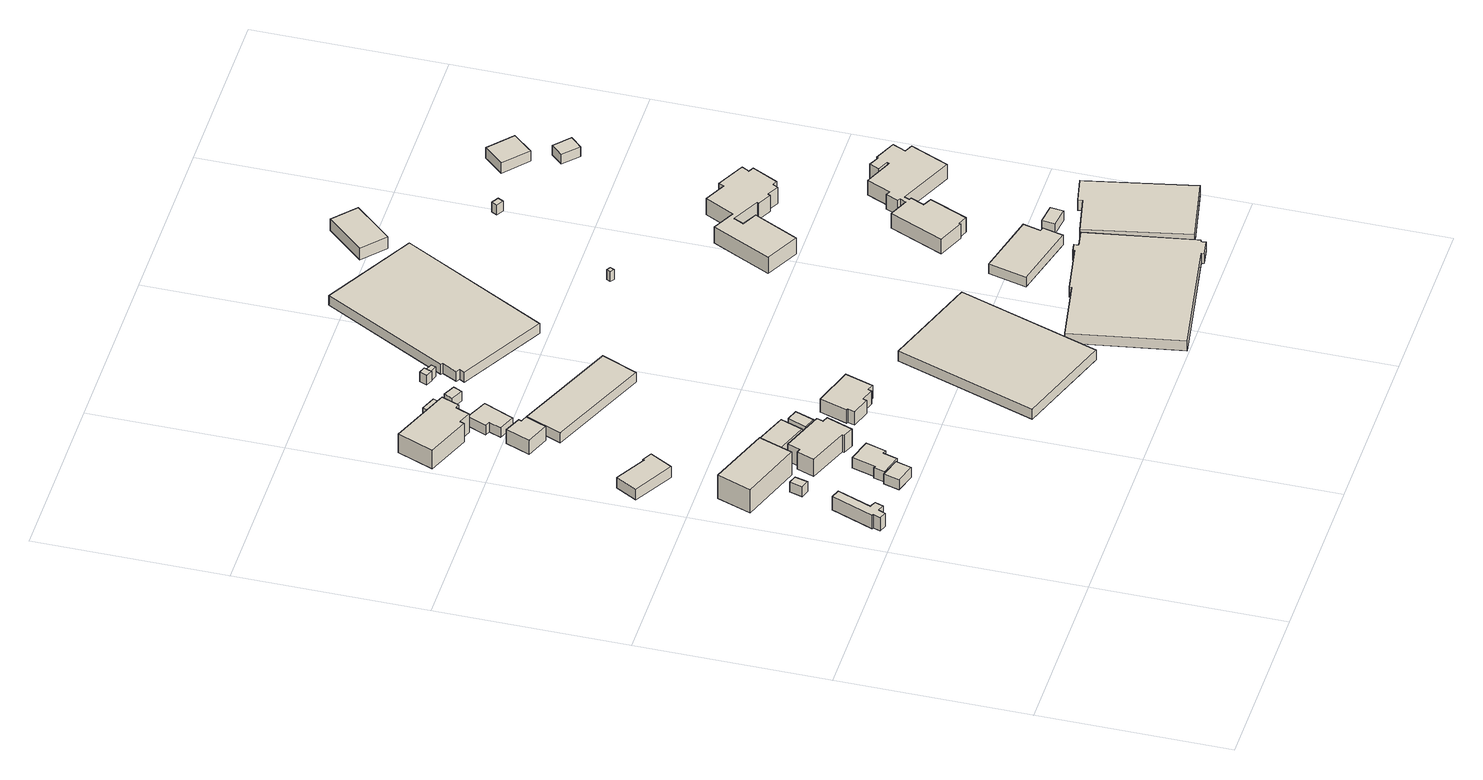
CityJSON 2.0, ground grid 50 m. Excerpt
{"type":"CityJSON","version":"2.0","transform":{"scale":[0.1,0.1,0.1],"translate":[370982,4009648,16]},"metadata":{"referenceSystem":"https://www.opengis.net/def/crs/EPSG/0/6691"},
"CityObjects":{
"building1":{"type":"Building","attributes":{"枝番":1,"利根川水系渡良瀬川洪水浸水想定区域（想定最大規模）.規模":"L2","利根川水系渡良瀬川洪水浸水想定区域（想定最大規模）.浸水ランク":"2","利根川水系渡良瀬川洪水浸水想定区域（想定最大規模）.浸水深":0.57,"利根川水系利根川洪水浸水想定区域（計画規模）.規模":"L1","利根川水系利根川洪水浸水想定区域（計画規模）.浸水ランク":"3","利根川水系利根川洪水浸水想定区域（計画規模）.浸水深":3.37,"利根川水系利根川洪水浸水想定区域（想定最大規模）.規模":"L2","利根川水系利根川洪水浸水想定区域（想定最大規模）.浸水ランク":"3","利根川水系利根川洪水浸水想定区域（想定最大規模）.浸水深":4.3,"利根川水系谷田川洪水浸水想定区域（想定最大規模）.規模":"L2","利根川水系谷田川洪水浸水想定区域（想定最大規模）.浸水ランク":"1","利根川水系谷田川洪水浸水想定区域（想定最大規模）.浸水深":0.435,"measuredHeight":4.4,"BuildingDetails.prefecture":"10","BuildingDetails.city":"10207"},"geometry":[{"type":"Solid","lod":"1","boundaries":[[[[0,1,2,3,4,5,6,7,8,9]],[[8,10,11,9]],[[7,12,10,8]],[[6,13,12,7]],[[5,14,13,6]],[[4,15,14,5]],[[3,16,15,4]],[[2,17,16,3]],[[1,18,17,2]],[[0,19,18,1]],[[9,11,19,0]],[[10,12,13,14,15,16,17,18,19,11]]]]}]},
"building2":{"type":"Building","attributes":{"枝番":1,"利根川水系渡良瀬川洪水浸水想定区域（想定最大規模）.規模":"L2","利根川水系渡良瀬川洪水浸水想定区域（想定最大規模）.浸水ランク":"1","利根川水系渡良瀬川洪水浸水想定区域（想定最大規模）.浸水深":0.08,"利根川水系利根川洪水浸水想定区域（計画規模）.規模":"L1","利根川水系利根川洪水浸水想定区域（計画規模）.浸水ランク":"2","利根川水系利根川洪水浸水想定区域（計画規模）.浸水深":2.88,"利根川水系利根川洪水浸水想定区域（想定最大規模）.規模":"L2","利根川水系利根川洪水浸水想定区域（想定最大規模）.浸水ランク":"3","利根川水系利根川洪水浸水想定区域（想定最大規模）.浸水深":3.81,"利根川水系谷田川洪水浸水想定区域（想定最大規模）.規模":"L2","BuildingDetails.prefecture":"10","BuildingDetails.city":"10207"},"geometry":[{"type":"Solid","lod":"1","boundaries":[[[[20,21,22,23]],[[22,24,25,23]],[[21,26,24,22]],[[20,27,26,21]],[[23,25,27,20]],[[24,26,27,25]]]]}]},
"building3":{"type":"Building","attributes":{"枝番":1,"利根川水系渡良瀬川洪水浸水想定区域（想定最大規模）.規模":"L2","利根川水系渡良瀬川洪水浸水想定区域（想定最大規模）.浸水ランク":"2","利根川水系渡良瀬川洪水浸水想定区域（想定最大規模）.浸水深":0.57,"利根川水系利根川洪水浸水想定区域（計画規模）.規模":"L1","利根川水系利根川洪水浸水想定区域（計画規模）.浸水ランク":"2","利根川水系利根川洪水浸水想定区域（計画規模）.浸水深":2.78,"利根川水系利根川洪水浸水想定区域（想定最大規模）.規模":"L2","利根川水系利根川洪水浸水想定区域（想定最大規模）.浸水ランク":"3","利根川水系利根川洪水浸水想定区域（想定最大規模）.浸水深":3.71,"利根川水系谷田川洪水浸水想定区域（想定最大規模）.規模":"L2","利根川水系谷田川洪水浸水想定区域（想定最大規模）.浸水ランク":"1","利根川水系谷田川洪水浸水想定区域（想定最大規模）.浸水深":0.435,"usage":"412","measuredHeight":7.8,"BuildingDetails.prefecture":"10","BuildingDetails.city":"10207","BuildingDetails.surveyYear":2016},"geometry":[{"type":"Solid","lod":"1","boundaries":[[[[28,29,30,31]],[[30,32,33,31]],[[29,34,32,30]],[[28,35,34,29]],[[31,33,35,28]],[[32,34,35,33]]]]}]},
"building4":{"type":"Building","attributes":{"枝番":1,"利根川水系渡良瀬川洪水浸水想定区域（想定最大規模）.規模":"L2","利根川水系渡良瀬川洪水浸水想定区域（想定最大規模）.浸水ランク":"1","利根川水系渡良瀬川洪水浸水想定区域（想定最大規模）.浸水深":0.38,"利根川水系利根川洪水浸水想定区域（計画規模）.規模":"L1","利根川水系利根川洪水浸水想定区域（計画規模）.浸水ランク":"3","利根川水系利根川洪水浸水想定区域（計画規模）.浸水深":3.18,"利根川水系利根川洪水浸水想定区域（想定最大規模）.規模":"L2","利根川水系利根川洪水浸水想定区域（想定最大規模）.浸水ランク":"3","利根川水系利根川洪水浸水想定区域（想定最大規模）.浸水深":4.1,"利根川水系谷田川洪水浸水想定区域（想定最大規模）.規模":"L2","利根川水系谷田川洪水浸水想定区域（想定最大規模）.浸水ランク":"1","利根川水系谷田川洪水浸水想定区域（想定最大規模）.浸水深":0.235,"measuredHeight":3.2,"BuildingDetails.prefecture":"10","BuildingDetails.city":"10207"},"geometry":[{"type":"Solid","lod":"1","boundaries":[[[[36,37,38,39]],[[38,40,41,39]],[[37,42,40,38]],[[36,43,42,37]],[[39,41,43,36]],[[40,42,43,41]]]]}]},
"building5":{"type":"Building","attributes":{"枝番":1,"利根川水系渡良瀬川洪水浸水想定区域（想定最大規模）.規模":"L2","利根川水系渡良瀬川洪水浸水想定区域（想定最大規模）.浸水ランク":"2","利根川水系渡良瀬川洪水浸水想定区域（想定最大規模）.浸水深":0.57,"利根川水系渡良瀬川洪水浸水想定区域（想定最大規模）.継続時間":0.4,"利根川水系利根川洪水浸水想定区域（計画規模）.規模":"L1","利根川水系利根川洪水浸水想定区域（計画規模）.浸水ランク":"3","利根川水系利根川洪水浸水想定区域（計画規模）.浸水深":3.38,"利根川水系利根川洪水浸水想定区域（想定最大規模）.規模":"L2","利根川水系利根川洪水浸水想定区域（想定最大規模）.浸水ランク":"3","利根川水系利根川洪水浸水想定区域（想定最大規模）.浸水深":4.31,"利根川水系谷田川洪水浸水想定区域（想定最大規模）.規模":"L2","利根川水系谷田川洪水浸水想定区域（想定最大規模）.浸水ランク":"1","利根川水系谷田川洪水浸水想定区域（想定最大規模）.浸水深":0.435,"usage":"411","measuredHeight":4.1,"BuildingDetails.prefecture":"10","BuildingDetails.city":"10207","BuildingDetails.surveyYear":2016},"geometry":[{"type":"Solid","lod":"1","boundaries":[[[[44,45,46,47,48,49]],[[48,50,51,49]],[[47,52,50,48]],[[46,53,52,47]],[[45,54,53,46]],[[44,55,54,45]],[[49,51,55,44]],[[50,52,53,54,55,51]]]]}]},
"building6":{"type":"Building","attributes":{"枝番":1,"利根川水系渡良瀬川洪水浸水想定区域（想定最大規模）.規模":"L2","利根川水系渡良瀬川洪水浸水想定区域（想定最大規模）.浸水ランク":"1","利根川水系渡良瀬川洪水浸水想定区域（想定最大規模）.浸水深":0.48,"利根川水系利根川洪水浸水想定区域（計画規模）.規模":"L1","利根川水系利根川洪水浸水想定区域（計画規模）.浸水ランク":"3","利根川水系利根川洪水浸水想定区域（計画規模）.浸水深":3.27,"利根川水系利根川洪水浸水想定区域（想定最大規模）.規模":"L2","利根川水系利根川洪水浸水想定区域（想定最大規模）.浸水ランク":"3","利根川水系利根川洪水浸水想定区域（想定最大規模）.浸水深":4.2,"利根川水系谷田川洪水浸水想定区域（想定最大規模）.規模":"L2","利根川水系谷田川洪水浸水想定区域（想定最大規模）.浸水ランク":"1","利根川水系谷田川洪水浸水想定区域（想定最大規模）.浸水深":0.335,"usage":"411","measuredHeight":4.1,"BuildingDetails.prefecture":"10","BuildingDetails.city":"10207","BuildingDetails.surveyYear":2016},"geometry":[{"type":"Solid","lod":"1","boundaries":[[[[56,57,58,59,60,61,62,63]],[[62,64,65,63]],[[61,66,64,62]],[[60,67,66,61]],[[59,68,67,60]],[[58,69,68,59]],[[57,70,69,58]],[[56,71,70,57]],[[63,65,71,56]],[[64,66,67,68,69,70,71,65]]]]}]},
"building7":{"type":"Building","attributes":{"枝番":1,"利根川水系渡良瀬川洪水浸水想定区域（想定最大規模）.規模":"L2","利根川水系渡良瀬川洪水浸水想定区域（想定最大規模）.浸水ランク":"1","利根川水系渡良瀬川洪水浸水想定区域（想定最大規模）.浸水深":0.08,"利根川水系利根川洪水浸水想定区域（計画規模）.規模":"L1","利根川水系利根川洪水浸水想定区域（計画規模）.浸水ランク":"2","利根川水系利根川洪水浸水想定区域（計画規模）.浸水深":2.68,"利根川水系利根川洪水浸水想定区域（想定最大規模）.規模":"L2","利根川水系利根川洪水浸水想定区域（想定最大規模）.浸水ランク":"3","利根川水系利根川洪水浸水想定区域（想定最大規模）.浸水深":3.6,"利根川水系谷田川洪水浸水想定区域（想定最大規模）.規模":"L2","利根川水系谷田川洪水浸水想定区域（想定最大規模）.浸水ランク":"1","利根川水系谷田川洪水浸水想定区域（想定最大規模）.浸水深":0.435,"usage":"411","measuredHeight":7.4,"BuildingDetails.prefecture":"10","BuildingDetails.city":"10207","BuildingDetails.surveyYear":2016},"geometry":[{"type":"Solid","lod":"1","boundaries":[[[[72,73,74,75,76,77,78,79,80,81]],[[80,82,83,81]],[[79,84,82,80]],[[78,85,84,79]],[[77,86,85,78]],[[76,87,86,77]],[[75,88,87,76]],[[74,89,88,75]],[[73,90,89,74]],[[72,91,90,73]],[[81,83,91,72]],[[82,84,85,86,87,88,89,90,91,83]]]]}]},
"building8":{"type":"Building","attributes":{"枝番":1,"利根川水系渡良瀬川洪水浸水想定区域（想定最大規模）.規模":"L2","利根川水系渡良瀬川洪水浸水想定区域（想定最大規模）.浸水ランク":"1","利根川水系渡良瀬川洪水浸水想定区域（想定最大規模）.浸水深":0.28,"利根川水系利根川洪水浸水想定区域（計画規模）.規模":"L1","利根川水系利根川洪水浸水想定区域（計画規模）.浸水ランク":"3","利根川水系利根川洪水浸水想定区域（計画規模）.浸水深":3.08,"利根川水系利根川洪水浸水想定区域（想定最大規模）.規模":"L2","利根川水系利根川洪水浸水想定区域（想定最大規模）.浸水ランク":"3","利根川水系利根川洪水浸水想定区域（想定最大規模）.浸水深":4,"利根川水系谷田川洪水浸水想定区域（想定最大規模）.規模":"L2","利根川水系谷田川洪水浸水想定区域（想定最大規模）.浸水ランク":"1","利根川水系谷田川洪水浸水想定区域（想定最大規模）.浸水深":0.135,"usage":"401","BuildingDetails.prefecture":"10","BuildingDetails.city":"10207","BuildingDetails.surveyYear":2016},"geometry":[{"type":"Solid","lod":"1","boundaries":[[[[92,93,94,95]],[[94,96,97,95]],[[93,98,96,94]],[[92,99,98,93]],[[95,97,99,92]],[[96,98,99,97]]]]}]},
"building9":{"type":"Building","attributes":{"枝番":1,"利根川水系渡良瀬川洪水浸水想定区域（想定最大規模）.規模":"L2","利根川水系渡良瀬川洪水浸水想定区域（想定最大規模）.浸水ランク":"1","利根川水系渡良瀬川洪水浸水想定区域（想定最大規模）.浸水深":0.38,"利根川水系利根川洪水浸水想定区域（計画規模）.規模":"L1","利根川水系利根川洪水浸水想定区域（計画規模）.浸水ランク":"3","利根川水系利根川洪水浸水想定区域（計画規模）.浸水深":3.19,"利根川水系利根川洪水浸水想定区域（想定最大規模）.規模":"L2","利根川水系利根川洪水浸水想定区域（想定最大規模）.浸水ランク":"3","利根川水系利根川洪水浸水想定区域（想定最大規模）.浸水深":4.12,"利根川水系谷田川洪水浸水想定区域（想定最大規模）.規模":"L2","利根川水系谷田川洪水浸水想定区域（想定最大規模）.浸水ランク":"1","利根川水系谷田川洪水浸水想定区域（想定最大規模）.浸水深":0.235,"usage":"411","measuredHeight":5.1,"BuildingDetails.prefecture":"10","BuildingDetails.city":"10207","BuildingDetails.surveyYear":2016},"geometry":[{"type":"Solid","lod":"1","boundaries":[[[[100,101,102,103,104,105]],[[104,106,107,105]],[[103,108,106,104]],[[102,109,108,103]],[[101,110,109,102]],[[100,111,110,101]],[[105,107,111,100]],[[106,108,109,110,111,107]]]]}]},
"building10":{"type":"Building","attributes":{"枝番":1,"利根川水系渡良瀬川洪水浸水想定区域（想定最大規模）.規模":"L2","利根川水系渡良瀬川洪水浸水想定区域（想定最大規模）.浸水ランク":"1","利根川水系渡良瀬川洪水浸水想定区域（想定最大規模）.浸水深":0.38,"利根川水系利根川洪水浸水想定区域（計画規模）.規模":"L1","利根川水系利根川洪水浸水想定区域（計画規模）.浸水ランク":"2","利根川水系利根川洪水浸水想定区域（計画規模）.浸水深":2.7,"利根川水系利根川洪水浸水想定区域（想定最大規模）.規模":"L2","利根川水系利根川洪水浸水想定区域（想定最大規模）.浸水ランク":"3","利根川水系利根川洪水浸水想定区域（想定最大規模）.浸水深":3.63,"利根川水系谷田川洪水浸水想定区域（想定最大規模）.規模":"L2","利根川水系谷田川洪水浸水想定区域（想定最大規模）.浸水ランク":"1","利根川水系谷田川洪水浸水想定区域（想定最大規模）.浸水深":0.235,"usage":"411","measuredHeight":7.9,"BuildingDetails.prefecture":"10","BuildingDetails.city":"10207","BuildingDetails.surveyYear":2016},"geometry":[{"type":"Solid","lod":"1","boundaries":[[[[112,113,114,115,116,117,118,119]],[[118,120,121,119]],[[117,122,120,118]],[[116,123,122,117]],[[115,124,123,116]],[[114,125,124,115]],[[113,126,125,114]],[[112,127,126,113]],[[119,121,127,112]],[[120,122,123,124,125,126,127,121]]]]}]},
"building11":{"type":"Building","attributes":{"枝番":1,"利根川水系渡良瀬川洪水浸水想定区域（想定最大規模）.規模":"L2","利根川水系渡良瀬川洪水浸水想定区域（想定最大規模）.浸水ランク":"1","利根川水系渡良瀬川洪水浸水想定区域（想定最大規模）.浸水深":0.38,"利根川水系利根川洪水浸水想定区域（計画規模）.規模":"L1","利根川水系利根川洪水浸水想定区域（計画規模）.浸水ランク":"3","利根川水系利根川洪水浸水想定区域（計画規模）.浸水深":3.18,"利根川水系利根川洪水浸水想定区域（想定最大規模）.規模":"L2","利根川水系利根川洪水浸水想定区域（想定最大規模）.浸水ランク":"3","利根川水系利根川洪水浸水想定区域（想定最大規模）.浸水深":4.1,"利根川水系谷田川洪水浸水想定区域（想定最大規模）.規模":"L2","利根川水系谷田川洪水浸水想定区域（想定最大規模）.浸水ランク":"1","利根川水系谷田川洪水浸水想定区域（想定最大規模）.浸水深":0.235,"BuildingDetails.prefecture":"10","BuildingDetails.city":"10207"},"geometry":[{"type":"Solid","lod":"1","boundaries":[[[[128,129,130,131]],[[130,132,133,131]],[[129,134,132,130]],[[128,135,134,129]],[[131,133,135,128]],[[132,134,135,133]]]]}]},
"building12":{"type":"Building","attributes":{"枝番":1,"利根川水系渡良瀬川洪水浸水想定区域（想定最大規模）.規模":"L2","利根川水系渡良瀬川洪水浸水想定区域（想定最大規模）.浸水ランク":"1","利根川水系渡良瀬川洪水浸水想定区域（想定最大規模）.浸水深":0.38,"利根川水系利根川洪水浸水想定区域（計画規模）.規模":"L1","利根川水系利根川洪水浸水想定区域（計画規模）.浸水ランク":"3","利根川水系利根川洪水浸水想定区域（計画規模）.浸水深":3.19,"利根川水系利根川洪水浸水想定区域（想定最大規模）.規模":"L2","利根川水系利根川洪水浸水想定区域（想定最大規模）.浸水ランク":"3","利根川水系利根川洪水浸水想定区域（想定最大規模）.浸水深":4.12,"利根川水系谷田川洪水浸水想定区域（想定最大規模）.規模":"L2","利根川水系谷田川洪水浸水想定区域（想定最大規模）.浸水ランク":"1","利根川水系谷田川洪水浸水想定区域（想定最大規模）.浸水深":0.235,"usage":"411","BuildingDetails.prefecture":"10","BuildingDetails.city":"10207","BuildingDetails.surveyYear":2016},"geometry":[{"type":"Solid","lod":"1","boundaries":[[[[136,137,138,139,140,141]],[[140,142,143,141]],[[139,144,142,140]],[[138,145,144,139]],[[137,146,145,138]],[[136,147,146,137]],[[141,143,147,136]],[[142,144,145,146,147,143]]]]}]},
"building13":{"type":"Building","attributes":{"枝番":1,"利根川水系渡良瀬川洪水浸水想定区域（想定最大規模）.規模":"L2","利根川水系渡良瀬川洪水浸水想定区域（想定最大規模）.浸水ランク":"1","利根川水系渡良瀬川洪水浸水想定区域（想定最大規模）.浸水深":0.08,"利根川水系利根川洪水浸水想定区域（計画規模）.規模":"L1","利根川水系利根川洪水浸水想定区域（計画規模）.浸水ランク":"2","利根川水系利根川洪水浸水想定区域（計画規模）.浸水深":2.9,"利根川水系利根川洪水浸水想定区域（想定最大規模）.規模":"L2","利根川水系利根川洪水浸水想定区域（想定最大規模）.浸水ランク":"3","利根川水系利根川洪水浸水想定区域（想定最大規模）.浸水深":3.83,"利根川水系谷田川洪水浸水想定区域（想定最大規模）.規模":"L2","利根川水系谷田川洪水浸水想定区域（想定最大規模）.浸水ランク":"1","利根川水系谷田川洪水浸水想定区域（想定最大規模）.浸水深":0.335,"BuildingDetails.prefecture":"10","BuildingDetails.city":"10207"},"geometry":[{"type":"Solid","lod":"1","boundaries":[[[[148,149,150,151]],[[150,152,153,151]],[[149,154,152,150]],[[148,155,154,149]],[[151,153,155,148]],[[152,154,155,153]]]]}]},
"building14":{"type":"Building","attributes":{"枝番":1,"利根川水系渡良瀬川洪水浸水想定区域（想定最大規模）.規模":"L2","利根川水系渡良瀬川洪水浸水想定区域（想定最大規模）.浸水ランク":"1","利根川水系渡良瀬川洪水浸水想定区域（想定最大規模）.浸水深":0.18,"利根川水系渡良瀬川洪水浸水想定区域（想定最大規模）.継続時間":4.9,"利根川水系利根川洪水浸水想定区域（計画規模）.規模":"L1","利根川水系利根川洪水浸水想定区域（計画規模）.浸水ランク":"2","利根川水系利根川洪水浸水想定区域（計画規模）.浸水深":2.98,"利根川水系利根川洪水浸水想定区域（想定最大規模）.規模":"L2","利根川水系利根川洪水浸水想定区域（想定最大規模）.浸水ランク":"3","利根川水系利根川洪水浸水想定区域（想定最大規模）.浸水深":3.9,"利根川水系谷田川洪水浸水想定区域（想定最大規模）.規模":"L2","利根川水系谷田川洪水浸水想定区域（想定最大規模）.浸水ランク":"1","利根川水系谷田川洪水浸水想定区域（想定最大規模）.浸水深":0.035,"usage":"411","measuredHeight":4.9,"BuildingDetails.prefecture":"10","BuildingDetails.city":"10207","BuildingDetails.surveyYear":2016},"geometry":[{"type":"Solid","lod":"1","boundaries":[[[[156,157,158,159,160,161,162,163,164,165]],[[164,166,167,165]],[[163,168,166,164]],[[162,169,168,163]],[[161,170,169,162]],[[160,171,170,161]],[[159,172,171,160]],[[158,173,172,159]],[[157,174,173,158]],[[156,175,174,157]],[[165,167,175,156]],[[166,168,169,170,171,172,173,174,175,167]]]]}]},
"building15":{"type":"Building","attributes":{"枝番":1,"利根川水系渡良瀬川洪水浸水想定区域（想定最大規模）.規模":"L2","利根川水系渡良瀬川洪水浸水想定区域（想定最大規模）.浸水ランク":"2","利根川水系渡良瀬川洪水浸水想定区域（想定最大規模）.浸水深":0.57,"利根川水系渡良瀬川洪水浸水想定区域（想定最大規模）.継続時間":6.4,"利根川水系利根川洪水浸水想定区域（計画規模）.規模":"L1","利根川水系利根川洪水浸水想定区域（計画規模）.浸水ランク":"3","利根川水系利根川洪水浸水想定区域（計画規模）.浸水深":3.38,"利根川水系利根川洪水浸水想定区域（想定最大規模）.規模":"L2","利根川水系利根川洪水浸水想定区域（想定最大規模）.浸水ランク":"3","利根川水系利根川洪水浸水想定区域（想定最大規模）.浸水深":4.31,"利根川水系谷田川洪水浸水想定区域（想定最大規模）.規模":"L2","利根川水系谷田川洪水浸水想定区域（想定最大規模）.浸水ランク":"1","利根川水系谷田川洪水浸水想定区域（想定最大規模）.浸水深":0.435,"BuildingDetails.prefecture":"10","BuildingDetails.city":"10207"},"geometry":[{"type":"Solid","lod":"1","boundaries":[[[[176,177,178,179]],[[178,180,181,179]],[[177,182,180,178]],[[176,183,182,177]],[[179,181,183,176]],[[180,182,183,181]]]]}]},
"building16":{"type":"Building","attributes":{"枝番":1,"利根川水系渡良瀬川洪水浸水想定区域（想定最大規模）.規模":"L2","利根川水系渡良瀬川洪水浸水想定区域（想定最大規模）.浸水ランク":"2","利根川水系渡良瀬川洪水浸水想定区域（想定最大規模）.浸水深":0.68,"利根川水系渡良瀬川洪水浸水想定区域（想定最大規模）.継続時間":7.6,"利根川水系利根川洪水浸水想定区域（計画規模）.規模":"L1","利根川水系利根川洪水浸水想定区域（計画規模）.浸水ランク":"3","利根川水系利根川洪水浸水想定区域（計画規模）.浸水深":3.49,"利根川水系利根川洪水浸水想定区域（想定最大規模）.規模":"L2","利根川水系利根川洪水浸水想定区域（想定最大規模）.浸水ランク":"3","利根川水系利根川洪水浸水想定区域（想定最大規模）.浸水深":4.42,"利根川水系谷田川洪水浸水想定区域（想定最大規模）.規模":"L2","利根川水系谷田川洪水浸水想定区域（想定最大規模）.浸水ランク":"2","利根川水系谷田川洪水浸水想定区域（想定最大規模）.浸水深":0.535,"利根川水系谷田川洪水浸水想定区域（想定最大規模）.継続時間":2,"BuildingDetails.prefecture":"10","BuildingDetails.city":"10207"},"geometry":[{"type":"Solid","lod":"1","boundaries":[[[[184,185,186,187]],[[186,188,189,187]],[[185,190,188,186]],[[184,191,190,185]],[[187,189,191,184]],[[188,190,191,189]]]]}]},
"building17":{"type":"Building","attributes":{"枝番":1,"利根川水系渡良瀬川洪水浸水想定区域（想定最大規模）.規模":"L2","利根川水系渡良瀬川洪水浸水想定区域（想定最大規模）.浸水ランク":"2","利根川水系渡良瀬川洪水浸水想定区域（想定最大規模）.浸水深":0.98,"利根川水系渡良瀬川洪水浸水想定区域（想定最大規模）.継続時間":9.7,"利根川水系利根川洪水浸水想定区域（計画規模）.規模":"L1","利根川水系利根川洪水浸水想定区域（計画規模）.浸水ランク":"3","利根川水系利根川洪水浸水想定区域（計画規模）.浸水深":3.79,"利根川水系利根川洪水浸水想定区域（想定最大規模）.規模":"L2","利根川水系利根川洪水浸水想定区域（想定最大規模）.浸水ランク":"3","利根川水系利根川洪水浸水想定区域（想定最大規模）.浸水深":4.73,"利根川水系谷田川洪水浸水想定区域（想定最大規模）.規模":"L2","利根川水系谷田川洪水浸水想定区域（想定最大規模）.浸水ランク":"2","利根川水系谷田川洪水浸水想定区域（想定最大規模）.浸水深":0.835,"利根川水系谷田川洪水浸水想定区域（想定最大規模）.継続時間":5.1,"usage":"451","BuildingDetails.prefecture":"10","BuildingDetails.city":"10207","BuildingDetails.surveyYear":2016},"geometry":[{"type":"Solid","lod":"1","boundaries":[[[[192,193,194,195]],[[194,196,197,195]],[[193,198,196,194]],[[192,199,198,193]],[[195,197,199,192]],[[196,198,199,197]]]]}]},
"building18":{"type":"Building","attributes":{"枝番":1,"利根川水系渡良瀬川洪水浸水想定区域（想定最大規模）.規模":"L2","利根川水系渡良瀬川洪水浸水想定区域（想定最大規模）.浸水ランク":"2","利根川水系渡良瀬川洪水浸水想定区域（想定最大規模）.浸水深":0.98,"利根川水系渡良瀬川洪水浸水想定区域（想定最大規模）.継続時間":9.7,"利根川水系利根川洪水浸水想定区域（計画規模）.規模":"L1","利根川水系利根川洪水浸水想定区域（計画規模）.浸水ランク":"3","利根川水系利根川洪水浸水想定区域（計画規模）.浸水深":3.79,"利根川水系利根川洪水浸水想定区域（想定最大規模）.規模":"L2","利根川水系利根川洪水浸水想定区域（想定最大規模）.浸水ランク":"3","利根川水系利根川洪水浸水想定区域（想定最大規模）.浸水深":4.73,"利根川水系谷田川洪水浸水想定区域（想定最大規模）.規模":"L2","利根川水系谷田川洪水浸水想定区域（想定最大規模）.浸水ランク":"2","利根川水系谷田川洪水浸水想定区域（想定最大規模）.浸水深":0.835,"利根川水系谷田川洪水浸水想定区域（想定最大規模）.継続時間":5.1,"BuildingDetails.prefecture":"10","BuildingDetails.city":"10207"},"geometry":[{"type":"Solid","lod":"1","boundaries":[[[[200,201,202,203]],[[202,204,205,203]],[[201,206,204,202]],[[200,207,206,201]],[[203,205,207,200]],[[204,206,207,205]]]]}]},
"building19":{"type":"Building","attributes":{"枝番":1,"利根川水系渡良瀬川洪水浸水想定区域（想定最大規模）.規模":"L2","利根川水系渡良瀬川洪水浸水想定区域（想定最大規模）.浸水ランク":"2","利根川水系渡良瀬川洪水浸水想定区域（想定最大規模）.浸水深":1.08,"利根川水系渡良瀬川洪水浸水想定区域（想定最大規模）.継続時間":16.4,"利根川水系利根川洪水浸水想定区域（計画規模）.規模":"L1","利根川水系利根川洪水浸水想定区域（計画規模）.浸水ランク":"3","利根川水系利根川洪水浸水想定区域（計画規模）.浸水深":3.87,"利根川水系利根川洪水浸水想定区域（想定最大規模）.規模":"L2","利根川水系利根川洪水浸水想定区域（想定最大規模）.浸水ランク":"3","利根川水系利根川洪水浸水想定区域（想定最大規模）.浸水深":4.79,"利根川水系谷田川洪水浸水想定区域（想定最大規模）.規模":"L2","利根川水系谷田川洪水浸水想定区域（想定最大規模）.浸水ランク":"2","利根川水系谷田川洪水浸水想定区域（想定最大規模）.浸水深":0.935,"利根川水系谷田川洪水浸水想定区域（想定最大規模）.継続時間":13.2,"BuildingDetails.prefecture":"10","BuildingDetails.city":"10207"},"geometry":[{"type":"Solid","lod":"1","boundaries":[[[[208,209,210,211]],[[210,212,213,211]],[[209,214,212,210]],[[208,215,214,209]],[[211,213,215,208]],[[212,214,215,213]]]]}]},
"building20":{"type":"Building","attributes":{"枝番":1,"利根川水系渡良瀬川洪水浸水想定区域（想定最大規模）.規模":"L2","利根川水系渡良瀬川洪水浸水想定区域（想定最大規模）.浸水ランク":"2","利根川水系渡良瀬川洪水浸水想定区域（想定最大規模）.浸水深":1.28,"利根川水系渡良瀬川洪水浸水想定区域（想定最大規模）.継続時間":16.2,"利根川水系利根川洪水浸水想定区域（計画規模）.規模":"L1","利根川水系利根川洪水浸水想定区域（計画規模）.浸水ランク":"3","利根川水系利根川洪水浸水想定区域（計画規模）.浸水深":4.08,"利根川水系利根川洪水浸水想定区域（想定最大規模）.規模":"L2","利根川水系利根川洪水浸水想定区域（想定最大規模）.浸水ランク":"4","利根川水系利根川洪水浸水想定区域（想定最大規模）.浸水深":5,"利根川水系谷田川洪水浸水想定区域（想定最大規模）.規模":"L2","利根川水系谷田川洪水浸水想定区域（想定最大規模）.浸水ランク":"2","利根川水系谷田川洪水浸水想定区域（想定最大規模）.浸水深":1.14,"利根川水系谷田川洪水浸水想定区域（想定最大規模）.継続時間":13,"BuildingDetails.prefecture":"10","BuildingDetails.city":"10207"},"geometry":[{"type":"Solid","lod":"1","boundaries":[[[[216,217,218,219,220,221,222,223]],[[222,224,225,223]],[[221,226,224,222]],[[220,227,226,221]],[[219,228,227,220]],[[218,229,228,219]],[[217,230,229,218]],[[216,231,230,217]],[[223,225,231,216]],[[224,226,227,228,229,230,231,225]]]]}]},
"building21":{"type":"Building","attributes":{"枝番":1,"利根川水系渡良瀬川洪水浸水想定区域（想定最大規模）.規模":"L2","利根川水系渡良瀬川洪水浸水想定区域（想定最大規模）.浸水ランク":"2","利根川水系渡良瀬川洪水浸水想定区域（想定最大規模）.浸水深":1.78,"利根川水系渡良瀬川洪水浸水想定区域（想定最大規模）.継続時間":74.8,"利根川水系利根川洪水浸水想定区域（計画規模）.規模":"L1","利根川水系利根川洪水浸水想定区域（計画規模）.浸水ランク":"3","利根川水系利根川洪水浸水想定区域（計画規模）.浸水深":4.56,"利根川水系利根川洪水浸水想定区域（想定最大規模）.規模":"L2","利根川水系利根川洪水浸水想定区域（想定最大規模）.浸水ランク":"4","利根川水系利根川洪水浸水想定区域（想定最大規模）.浸水深":5.48,"利根川水系谷田川洪水浸水想定区域（想定最大規模）.規模":"L2","利根川水系谷田川洪水浸水想定区域（想定最大規模）.浸水ランク":"2","利根川水系谷田川洪水浸水想定区域（想定最大規模）.浸水深":1.64,"利根川水系谷田川洪水浸水想定区域（想定最大規模）.継続時間":19.3,"BuildingDetails.prefecture":"10","BuildingDetails.city":"10207"},"geometry":[{"type":"Solid","lod":"1","boundaries":[[[[232,233,234,235,236,237,238,239,240,241,242,243,244,245]],[[244,246,247,245]],[[243,248,246,244]],[[242,249,248,243]],[[241,250,249,242]],[[240,251,250,241]],[[239,252,251,240]],[[238,253,252,239]],[[237,254,253,238]],[[236,255,254,237]],[[235,256,255,236]],[[234,257,256,235]],[[233,258,257,234]],[[232,259,258,233]],[[245,247,259,232]],[[246,248,249,250,251,252,253,254,255,256,257,258,259,247]]]]}]},
"building22":{"type":"Building","attributes":{"枝番":1,"利根川水系渡良瀬川洪水浸水想定区域（想定最大規模）.規模":"L2","利根川水系渡良瀬川洪水浸水想定区域（想定最大規模）.浸水ランク":"2","利根川水系渡良瀬川洪水浸水想定区域（想定最大規模）.浸水深":0.57,"利根川水系利根川洪水浸水想定区域（計画規模）.規模":"L1","利根川水系利根川洪水浸水想定区域（計画規模）.浸水ランク":"3","利根川水系利根川洪水浸水想定区域（計画規模）.浸水深":3.38,"利根川水系利根川洪水浸水想定区域（想定最大規模）.規模":"L2","利根川水系利根川洪水浸水想定区域（想定最大規模）.浸水ランク":"3","利根川水系利根川洪水浸水想定区域（想定最大規模）.浸水深":4.3,"利根川水系谷田川洪水浸水想定区域（想定最大規模）.規模":"L2","利根川水系谷田川洪水浸水想定区域（想定最大規模）.浸水ランク":"1","利根川水系谷田川洪水浸水想定区域（想定最大規模）.浸水深":0.435,"usage":"451","BuildingDetails.prefecture":"10","BuildingDetails.city":"10207","BuildingDetails.surveyYear":2016},"geometry":[{"type":"Solid","lod":"1","boundaries":[[[[260,261,262,263]],[[262,264,265,263]],[[261,266,264,262]],[[260,267,266,261]],[[263,265,267,260]],[[264,266,267,265]]]]}]},
"building23":{"type":"Building","attributes":{"枝番":1,"利根川水系渡良瀬川洪水浸水想定区域（想定最大規模）.規模":"L2","利根川水系渡良瀬川洪水浸水想定区域（想定最大規模）.浸水ランク":"2","利根川水系渡良瀬川洪水浸水想定区域（想定最大規模）.浸水深":1.08,"利根川水系渡良瀬川洪水浸水想定区域（想定最大規模）.継続時間":74.8,"利根川水系利根川洪水浸水想定区域（計画規模）.規模":"L1","利根川水系利根川洪水浸水想定区域（計画規模）.浸水ランク":"3","利根川水系利根川洪水浸水想定区域（計画規模）.浸水深":3.87,"利根川水系利根川洪水浸水想定区域（想定最大規模）.規模":"L2","利根川水系利根川洪水浸水想定区域（想定最大規模）.浸水ランク":"3","利根川水系利根川洪水浸水想定区域（想定最大規模）.浸水深":4.78,"利根川水系谷田川洪水浸水想定区域（想定最大規模）.規模":"L2","利根川水系谷田川洪水浸水想定区域（想定最大規模）.浸水ランク":"2","利根川水系谷田川洪水浸水想定区域（想定最大規模）.浸水深":0.935,"利根川水系谷田川洪水浸水想定区域（想定最大規模）.継続時間":19.3,"BuildingDetails.prefecture":"10","BuildingDetails.city":"10207"},"geometry":[{"type":"Solid","lod":"1","boundaries":[[[[268,269,270,271,272,273]],[[272,274,275,273]],[[271,276,274,272]],[[270,277,276,271]],[[269,278,277,270]],[[268,279,278,269]],[[273,275,279,268]],[[274,276,277,278,279,275]]]]}]},
"building24":{"type":"Building","attributes":{"枝番":1,"利根川水系渡良瀬川洪水浸水想定区域（想定最大規模）.規模":"L2","利根川水系渡良瀬川洪水浸水想定区域（想定最大規模）.浸水ランク":"2","利根川水系渡良瀬川洪水浸水想定区域（想定最大規模）.浸水深":1.48,"利根川水系渡良瀬川洪水浸水想定区域（想定最大規模）.継続時間":56.7,"利根川水系利根川洪水浸水想定区域（計画規模）.規模":"L1","利根川水系利根川洪水浸水想定区域（計画規模）.浸水ランク":"3","利根川水系利根川洪水浸水想定区域（計画規模）.浸水深":4.28,"利根川水系利根川洪水浸水想定区域（想定最大規模）.規模":"L2","利根川水系利根川洪水浸水想定区域（想定最大規模）.浸水ランク":"4","利根川水系利根川洪水浸水想定区域（想定最大規模）.浸水深":5.21,"利根川水系谷田川洪水浸水想定区域（想定最大規模）.規模":"L2","利根川水系谷田川洪水浸水想定区域（想定最大規模）.浸水ランク":"2","利根川水系谷田川洪水浸水想定区域（想定最大規模）.浸水深":1.33,"利根川水系谷田川洪水浸水想定区域（想定最大規模）.継続時間":18.2,"usage":"402","measuredHeight":4,"BuildingDetails.prefecture":"10","BuildingDetails.city":"10207","BuildingDetails.surveyYear":2016},"geometry":[{"type":"Solid","lod":"1","boundaries":[[[[280,281,282,283]],[[282,284,285,283]],[[281,286,284,282]],[[280,287,286,281]],[[283,285,287,280]],[[284,286,287,285]]]]}]},
"building25":{"type":"Building","attributes":{"枝番":1,"利根川水系渡良瀬川洪水浸水想定区域（想定最大規模）.規模":"L2","利根川水系渡良瀬川洪水浸水想定区域（想定最大規模）.浸水ランク":"1","利根川水系渡良瀬川洪水浸水想定区域（想定最大規模）.浸水深":0.08,"利根川水系利根川洪水浸水想定区域（計画規模）.規模":"L1","利根川水系利根川洪水浸水想定区域（計画規模）.浸水ランク":"2","利根川水系利根川洪水浸水想定区域（計画規模）.浸水深":2.87,"利根川水系利根川洪水浸水想定区域（想定最大規模）.規模":"L2","利根川水系利根川洪水浸水想定区域（想定最大規模）.浸水ランク":"3","利根川水系利根川洪水浸水想定区域（想定最大規模）.浸水深":3.79,"利根川水系谷田川洪水浸水想定区域（想定最大規模）.規模":"L2","利根川水系谷田川洪水浸水想定区域（想定最大規模）.浸水ランク":"1","利根川水系谷田川洪水浸水想定区域（想定最大規模）.浸水深":0.135,"usage":"411","measuredHeight":7.8,"BuildingDetails.prefecture":"10","BuildingDetails.city":"10207","BuildingDetails.surveyYear":2016},"geometry":[{"type":"Solid","lod":"1","boundaries":[[[[288,289,290,291,292,293,294,295,296,297,298,299,300,301,302,303,304,305,306,307]],[[306,308,309,307]],[[305,310,308,306]],[[304,311,310,305]],[[303,312,311,304]],[[302,313,312,303]],[[301,314,313,302]],[[300,315,314,301]],[[299,316,315,300]],[[298,317,316,299]],[[297,318,317,298]],[[296,319,318,297]],[[295,320,319,296]],[[294,321,320,295]],[[293,322,321,294]],[[292,323,322,293]],[[291,324,323,292]],[[290,325,324,291]],[[289,326,325,290]],[[288,327,326,289]],[[307,309,327,288]],[[308,310,311,312,313,314,315,316,317,318,319,320,321,322,323,324,325,326,327,309]]]]}]},
"building26":{"type":"Building","attributes":{"枝番":1,"利根川水系渡良瀬川洪水浸水想定区域（想定最大規模）.規模":"L2","利根川水系渡良瀬川洪水浸水想定区域（想定最大規模）.浸水ランク":"2","利根川水系渡良瀬川洪水浸水想定区域（想定最大規模）.浸水深":1.08,"利根川水系渡良瀬川洪水浸水想定区域（想定最大規模）.継続時間":74.8,"利根川水系利根川洪水浸水想定区域（計画規模）.規模":"L1","利根川水系利根川洪水浸水想定区域（計画規模）.浸水ランク":"3","利根川水系利根川洪水浸水想定区域（計画規模）.浸水深":3.86,"利根川水系利根川洪水浸水想定区域（想定最大規模）.規模":"L2","利根川水系利根川洪水浸水想定区域（想定最大規模）.浸水ランク":"3","利根川水系利根川洪水浸水想定区域（想定最大規模）.浸水深":4.77,"利根川水系谷田川洪水浸水想定区域（想定最大規模）.規模":"L2","利根川水系谷田川洪水浸水想定区域（想定最大規模）.浸水ランク":"2","利根川水系谷田川洪水浸水想定区域（想定最大規模）.浸水深":0.935,"利根川水系谷田川洪水浸水想定区域（想定最大規模）.継続時間":19.3,"usage":"451","BuildingDetails.prefecture":"10","BuildingDetails.city":"10207","BuildingDetails.surveyYear":2016},"geometry":[{"type":"Solid","lod":"1","boundaries":[[[[328,329,330,331]],[[330,332,333,331]],[[329,334,332,330]],[[328,335,334,329]],[[331,333,335,328]],[[332,334,335,333]]]]}]},
"building27":{"type":"Building","attributes":{"枝番":1,"利根川水系渡良瀬川洪水浸水想定区域（想定最大規模）.規模":"L2","利根川水系渡良瀬川洪水浸水想定区域（想定最大規模）.浸水ランク":"2","利根川水系渡良瀬川洪水浸水想定区域（想定最大規模）.浸水深":1.68,"利根川水系渡良瀬川洪水浸水想定区域（想定最大規模）.継続時間":95.8,"利根川水系利根川洪水浸水想定区域（計画規模）.規模":"L1","利根川水系利根川洪水浸水想定区域（計画規模）.浸水ランク":"3","利根川水系利根川洪水浸水想定区域（計画規模）.浸水深":4.45,"利根川水系利根川洪水浸水想定区域（想定最大規模）.規模":"L2","利根川水系利根川洪水浸水想定区域（想定最大規模）.浸水ランク":"4","利根川水系利根川洪水浸水想定区域（想定最大規模）.浸水深":5.36,"利根川水系谷田川洪水浸水想定区域（想定最大規模）.規模":"L2","利根川水系谷田川洪水浸水想定区域（想定最大規模）.浸水ランク":"2","利根川水系谷田川洪水浸水想定区域（想定最大規模）.浸水深":1.53,"利根川水系谷田川洪水浸水想定区域（想定最大規模）.継続時間":20.7,"BuildingDetails.prefecture":"10","BuildingDetails.city":"10207"},"geometry":[{"type":"Solid","lod":"1","boundaries":[[[[336,337,338,339,340,341]],[[340,342,343,341]],[[339,344,342,340]],[[338,345,344,339]],[[337,346,345,338]],[[336,347,346,337]],[[341,343,347,336]],[[342,344,345,346,347,343]]]]}]},
"building28":{"type":"Building","attributes":{"枝番":1,"利根川水系渡良瀬川洪水浸水想定区域（想定最大規模）.規模":"L2","利根川水系渡良瀬川洪水浸水想定区域（想定最大規模）.浸水ランク":"2","利根川水系渡良瀬川洪水浸水想定区域（想定最大規模）.浸水深":0.68,"利根川水系渡良瀬川洪水浸水想定区域（想定最大規模）.継続時間":7.1,"利根川水系利根川洪水浸水想定区域（計画規模）.規模":"L1","利根川水系利根川洪水浸水想定区域（計画規模）.浸水ランク":"3","利根川水系利根川洪水浸水想定区域（計画規模）.浸水深":3.48,"利根川水系利根川洪水浸水想定区域（想定最大規模）.規模":"L2","利根川水系利根川洪水浸水想定区域（想定最大規模）.浸水ランク":"3","利根川水系利根川洪水浸水想定区域（想定最大規模）.浸水深":4.4,"利根川水系谷田川洪水浸水想定区域（想定最大規模）.規模":"L2","利根川水系谷田川洪水浸水想定区域（想定最大規模）.浸水ランク":"2","利根川水系谷田川洪水浸水想定区域（想定最大規模）.浸水深":0.535,"usage":"411","measuredHeight":7.7,"BuildingDetails.prefecture":"10","BuildingDetails.city":"10207","BuildingDetails.surveyYear":2016},"geometry":[{"type":"Solid","lod":"1","boundaries":[[[[348,349,350,351,352,353,354,355,356,357,358,359,360,361,362,363,364,365,366,367,368,369,370,371,372,373]],[[372,374,375,373]],[[371,376,374,372]],[[370,377,376,371]],[[369,378,377,370]],[[368,379,378,369]],[[367,380,379,368]],[[366,381,380,367]],[[365,382,381,366]],[[364,383,382,365]],[[363,384,383,364]],[[362,385,384,363]],[[361,386,385,362]],[[360,387,386,361]],[[359,388,387,360]],[[358,389,388,359]],[[357,390,389,358]],[[356,391,390,357]],[[355,392,391,356]],[[354,393,392,355]],[[353,394,393,354]],[[352,395,394,353]],[[351,396,395,352]],[[350,397,396,351]],[[349,398,397,350]],[[348,399,398,349]],[[373,375,399,348]],[[374,376,377,378,379,380,381,382,383,384,385,386,387,388,389,390,391,392,393,394,395,396,397,398,399,375]]]]}]},
"building29":{"type":"Building","attributes":{"枝番":1,"利根川水系渡良瀬川洪水浸水想定区域（想定最大規模）.規模":"L2","利根川水系渡良瀬川洪水浸水想定区域（想定最大規模）.浸水ランク":"2","利根川水系渡良瀬川洪水浸水想定区域（想定最大規模）.浸水深":1.38,"利根川水系渡良瀬川洪水浸水想定区域（想定最大規模）.継続時間":48.4,"利根川水系利根川洪水浸水想定区域（計画規模）.規模":"L1","利根川水系利根川洪水浸水想定区域（計画規模）.浸水ランク":"3","利根川水系利根川洪水浸水想定区域（計画規模）.浸水深":4.18,"利根川水系利根川洪水浸水想定区域（想定最大規模）.規模":"L2","利根川水系利根川洪水浸水想定区域（想定最大規模）.浸水ランク":"4","利根川水系利根川洪水浸水想定区域（想定最大規模）.浸水深":5.1,"利根川水系谷田川洪水浸水想定区域（想定最大規模）.規模":"L2","利根川水系谷田川洪水浸水想定区域（想定最大規模）.浸水ランク":"2","利根川水系谷田川洪水浸水想定区域（想定最大規模）.浸水深":1.24,"利根川水系谷田川洪水浸水想定区域（想定最大規模）.継続時間":17.4,"usage":"451","BuildingDetails.prefecture":"10","BuildingDetails.city":"10207","BuildingDetails.surveyYear":2016},"geometry":[{"type":"Solid","lod":"1","boundaries":[[[[400,401,402,403]],[[402,404,405,403]],[[401,406,404,402]],[[400,407,406,401]],[[403,405,407,400]],[[404,406,407,405]]]]}]},
"building30":{"type":"Building","attributes":{"枝番":1,"利根川水系渡良瀬川洪水浸水想定区域（想定最大規模）.規模":"L2","利根川水系渡良瀬川洪水浸水想定区域（想定最大規模）.浸水ランク":"2","利根川水系渡良瀬川洪水浸水想定区域（想定最大規模）.浸水深":1.38,"利根川水系渡良瀬川洪水浸水想定区域（想定最大規模）.継続時間":45.7,"利根川水系利根川洪水浸水想定区域（計画規模）.規模":"L1","利根川水系利根川洪水浸水想定区域（計画規模）.浸水ランク":"3","利根川水系利根川洪水浸水想定区域（計画規模）.浸水深":4.18,"利根川水系利根川洪水浸水想定区域（想定最大規模）.規模":"L2","利根川水系利根川洪水浸水想定区域（想定最大規模）.浸水ランク":"4","利根川水系利根川洪水浸水想定区域（想定最大規模）.浸水深":5.1,"利根川水系谷田川洪水浸水想定区域（想定最大規模）.規模":"L2","利根川水系谷田川洪水浸水想定区域（想定最大規模）.浸水ランク":"2","利根川水系谷田川洪水浸水想定区域（想定最大規模）.浸水深":1.24,"利根川水系谷田川洪水浸水想定区域（想定最大規模）.継続時間":17.2,"usage":"451","measuredHeight":3.3,"BuildingDetails.prefecture":"10","BuildingDetails.city":"10207","BuildingDetails.surveyYear":2016},"geometry":[{"type":"Solid","lod":"1","boundaries":[[[[408,409,410,411]],[[410,412,413,411]],[[409,414,412,410]],[[408,415,414,409]],[[411,413,415,408]],[[412,414,415,413]]]]}]},
"building31":{"type":"Building","attributes":{"枝番":1,"利根川水系渡良瀬川洪水浸水想定区域（想定最大規模）.規模":"L2","利根川水系渡良瀬川洪水浸水想定区域（想定最大規模）.浸水ランク":"2","利根川水系渡良瀬川洪水浸水想定区域（想定最大規模）.浸水深":1.78,"利根川水系渡良瀬川洪水浸水想定区域（想定最大規模）.継続時間":22.8,"利根川水系利根川洪水浸水想定区域（計画規模）.規模":"L1","利根川水系利根川洪水浸水想定区域（計画規模）.浸水ランク":"3","利根川水系利根川洪水浸水想定区域（計画規模）.浸水深":4.57,"利根川水系利根川洪水浸水想定区域（想定最大規模）.規模":"L2","利根川水系利根川洪水浸水想定区域（想定最大規模）.浸水ランク":"4","利根川水系利根川洪水浸水想定区域（想定最大規模）.浸水深":5.49,"利根川水系谷田川洪水浸水想定区域（想定最大規模）.規模":"L2","利根川水系谷田川洪水浸水想定区域（想定最大規模）.浸水ランク":"2","利根川水系谷田川洪水浸水想定区域（想定最大規模）.浸水深":1.64,"利根川水系谷田川洪水浸水想定区域（想定最大規模）.継続時間":15.1,"usage":"451","BuildingDetails.prefecture":"10","BuildingDetails.city":"10207","BuildingDetails.surveyYear":2016},"geometry":[{"type":"Solid","lod":"1","boundaries":[[[[416,417,418,419]],[[418,420,421,419]],[[417,422,420,418]],[[416,423,422,417]],[[419,421,423,416]],[[420,422,423,421]]]]}]}
},
"vertices":[
[59,535,20],[66,554,20],[62,555,20],[106,667,20],[130,658,20],[95,569,20],[112,562,20],[104,539,20],[86,546,20],[79,527,20],[86,546,61],[79,527,61],[104,539,61],[112,562,61],[95,569,61],[130,658,61],[106,667,61],[62,555,61],[66,554,61],[59,535,61],
[131,748,23],[141,782,23],[163,775,23],[154,741,23],[163,775,53],[154,741,53],[141,782,53],[131,748,53],
[40,853,22],[73,943,22],[236,883,22],[204,794,22],[236,883,94],[204,794,94],[73,943,94],[40,853,94],
[221,532,20],[233,573,20],[286,557,20],[274,516,20],[286,557,51],[274,516,51],[233,573,51],[221,532,51],
[20,1132,18],[52,1188,18],[132,1142,18],[134,1146,18],[159,1132,18],[125,1072,18],[159,1132,51],[125,1072,51],[134,1146,51],[132,1142,51],[52,1188,51],[20,1132,51],
[240,573,20],[248,602,20],[253,600,20],[271,662,20],[333,644,20],[317,591,20],[307,595,20],[296,557,20],[307,595,52],[296,557,52],[317,591,52],[333,644,52],[271,662,52],[253,600,52],[248,602,52],[240,573,52],
[321,696,20],[322,701,20],[215,742,20],[232,788,20],[242,785,20],[255,818,20],[367,776,20],[361,759,20],[376,753,20],[350,684,20],[376,753,73],[350,684,73],[361,759,73],[367,776,73],[255,818,73],[242,785,73],[232,788,73],[215,742,73],[322,701,73],[321,696,73],
[257,839,21],[279,898,21],[366,865,21],[344,806,21],[366,865,51],[344,806,51],[279,898,51],[257,839,51],
[117,1424,19],[143,1488,19],[187,1469,19],[184,1462,19],[202,1455,19],[179,1399,19],[202,1455,62],[179,1399,62],[184,1462,62],[187,1469,62],[143,1488,62],[117,1424,62],
[124,1597,21],[119,1586,21],[1,1633,21],[39,1729,21],[202,1664,21],[184,1617,21],[172,1621,21],[157,1584,21],[172,1621,78],[157,1584,78],[184,1617,78],[202,1664,78],[39,1729,78],[1,1633,78],[119,1586,78],[124,1597,78],
[356,801,20],[375,850,20],[405,839,20],[387,790,20],[405,839,50],[387,790,50],[375,850,50],[356,801,50],
[160,1507,20],[173,1538,20],[159,1544,20],[181,1594,20],[239,1568,20],[203,1488,20],[239,1568,50],[203,1488,50],[181,1594,50],[159,1544,50],[173,1538,50],[160,1507,50],
[173,1681,20],[183,1707,20],[223,1691,20],[213,1666,20],[223,1691,50],[213,1666,50],[183,1707,50],[173,1681,50],
[482,692,19],[479,682,19],[429,699,19],[435,718,19],[431,719,19],[455,792,19],[561,757,19],[537,684,19],[520,690,19],[517,681,19],[520,690,60],[517,681,60],[537,684,60],[561,757,60],[455,792,60],[431,719,60],[435,718,60],[429,699,60],[479,682,60],[482,692,60],
[180,1364,18],[220,1458,18],[489,1342,18],[449,1248,18],[489,1342,48],[449,1248,48],[220,1458,48],[180,1364,48],
[238,1648,19],[249,1671,19],[280,1656,19],[269,1633,19],[280,1656,49],[269,1633,49],[249,1671,49],[238,1648,49],
[306,1730,18],[314,1750,18],[332,1744,18],[324,1723,18],[332,1744,48],[324,1723,48],[314,1750,48],[306,1730,48],
[326,1725,16],[332,1739,16],[350,1731,16],[345,1718,16],[350,1731,46],[345,1718,46],[332,1739,46],[326,1725,46],
[572,296,11],[700,665,11],[956,576,11],[829,207,11],[956,576,41],[829,207,41],[700,665,41],[572,296,41],
[347,1648,12],[355,1662,12],[345,1667,12],[366,1707,12],[361,1710,12],[542,2038,12],[785,1904,12],[573,1522,12],[785,1904,42],[573,1522,42],[542,2038,42],[361,1710,42],[366,1707,42],[345,1667,42],[355,1662,42],[347,1648,42],
[875,298,7],[1046,327,7],[1045,333,7],[1183,357,7],[1182,361,7],[1204,365,7],[1206,353,7],[1253,361,7],[1301,75,7],[1295,73,7],[1297,61,7],[1252,54,7],[1251,61,7],[924,6,7],[1251,61,37],[924,6,37],[1252,54,37],[1297,61,37],[1295,73,37],[1301,75,37],[1253,361,37],[1206,353,37],[1204,365,37],[1182,361,37],[1183,357,37],[1045,333,37],[1046,327,37],[875,298,37],
[796,1407,20],[802,1418,20],[813,1412,20],[807,1400,20],[813,1412,50],[807,1400,50],[802,1418,50],[796,1407,50],
[1047,441,13],[1072,541,13],[1239,500,13],[1227,454,13],[1238,451,13],[1224,397,13],[1238,451,43],[1224,397,43],[1227,454,43],[1239,500,43],[1072,541,43],[1047,441,43],
[731,2013,8],[820,2111,8],[880,2057,8],[791,1959,8],[880,2057,43],[791,1959,43],[820,2111,43],[731,2013,43],
[922,1049,22],[1000,1204,22],[1059,1174,22],[1098,1251,22],[1154,1223,22],[1161,1237,22],[1236,1199,22],[1225,1179,22],[1239,1172,22],[1204,1104,22],[1192,1110,22],[1184,1096,22],[1153,1112,22],[1150,1106,22],[1113,1124,22],[1116,1129,22],[1043,1166,22],[1030,1140,22],[1070,1120,22],[1011,1003,22],[1070,1120,72],[1011,1003,72],[1030,1140,72],[1043,1166,72],[1116,1129,72],[1113,1124,72],[1150,1106,72],[1153,1112,72],[1184,1096,72],[1192,1110,72],[1204,1104,72],[1239,1172,72],[1225,1179,72],[1236,1199,72],[1161,1237,72],[1154,1223,72],[1098,1251,72],[1059,1174,72],[1000,1204,72],[922,1049,72],
[1259,426,14],[1263,461,14],[1316,454,14],[1312,419,14],[1316,454,44],[1312,419,44],[1263,461,44],[1259,426,44],
[1263,366,6],[1370,388,6],[1367,400,6],[1442,415,6],[1499,131,6],[1317,95,6],[1499,131,36],[1317,95,36],[1442,415,36],[1367,400,36],[1370,388,36],[1263,366,36],
[1179,643,17],[1177,639,17],[1109,669,17],[1172,811,17],[1224,788,17],[1231,804,17],[1223,808,17],[1238,841,17],[1250,836,17],[1278,898,17],[1353,865,17],[1355,870,17],[1326,883,17],[1338,909,17],[1366,896,17],[1368,900,17],[1425,875,17],[1409,840,17],[1431,830,17],[1386,730,17],[1240,795,17],[1235,782,17],[1241,780,17],[1225,744,17],[1248,733,17],[1204,633,17],[1248,733,62],[1204,633,62],[1225,744,62],[1241,780,62],[1235,782,62],[1240,795,62],[1386,730,62],[1431,830,62],[1409,840,62],[1425,875,62],[1368,900,62],[1366,896,62],[1338,909,62],[1326,883,62],[1355,870,62],[1353,865,62],[1278,898,62],[1250,836,62],[1238,841,62],[1223,808,62],[1231,804,62],[1224,788,62],[1172,811,62],[1109,669,62],[1177,639,62],[1179,643,62],
[981,1740,8],[989,1755,8],[1008,1744,8],[1000,1729,8],[1008,1744,38],[1000,1729,38],[989,1755,38],[981,1740,38],
[1133,1770,10],[1179,1822,10],[1242,1766,10],[1196,1714,10],[1242,1766,42],[1196,1714,42],[1179,1822,42],[1133,1770,42],
[1207,1641,8],[1234,1671,8],[1275,1634,8],[1247,1604,8],[1275,1634,38],[1247,1604,38],[1234,1671,38],[1207,1641,38]
]}
